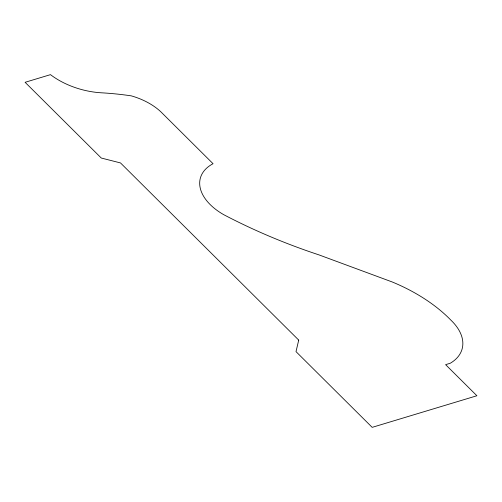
<?xml version="1.0" encoding="UTF-8"?>
<svg xmlns="http://www.w3.org/2000/svg" width="502" height="502" viewBox="0 0 502 502"><rect width="100%" height="100%" fill="white"/><g stroke="black" fill="none" stroke-linecap="round" stroke-linejoin="round"><path stroke-width="0.75" d="M298.715 340.099L296.011 351.626L372.183 427.353L476.9 395.752L445.613 364.653L450.288 363.241A56.437 33.647 14.9 0 0 450.771 320.025A134.956 80.464 14.9 0 0 392.187 281.955L318.977 254.89A398.864 237.81 14.9 0 1 223.767 214.699A53.488 31.89 14.9 0 1 213.055 163.708L162.573 113.521A50.57 30.151 14.9 0 0 131.279 95.857A210.714 125.632 14.9 0 0 101.14 92.788A60.184 35.887 14.9 0 1 50.476 74.647L25.1 82.303L101.272 158.03L120.511 162.937L298.715 340.099"/></g></svg>
